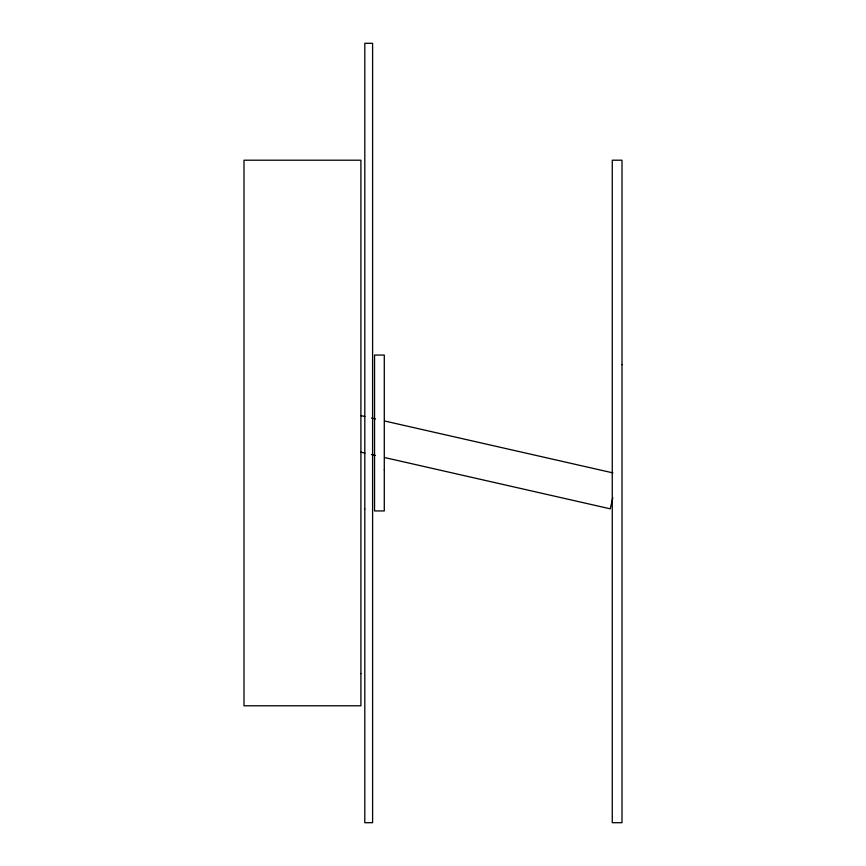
<?xml version="1.0" encoding="UTF-8"?>
<svg xmlns="http://www.w3.org/2000/svg" width="866" height="866" viewBox="0 0 866 866"><rect width="100%" height="100%" fill="white"/><g stroke="black" fill="none" stroke-linecap="round" stroke-linejoin="round"><path stroke-width="1.3" d="M612.803 497.658L610.259 508.829L384.72 457.573M360.96 415.626L364.911 416.524M371.514 418.029L375.465 418.928M384.699 421.017L612.879 472.879M360.97 452.171L364.932 453.07M371.525 454.574L375.487 455.473M360.905 673.575L360.905 705.79L243.996 705.79L243.996 160.21L360.905 160.21L360.905 673.575M364.803 509.024L364.803 822.7L372.596 822.7L372.596 43.3L364.803 43.3L364.803 509.024M384.288 469.74L384.288 510.94L374.545 510.94L374.545 355.06L384.288 355.06L384.288 469.74M622.005 364.694L622.005 822.7L612.262 822.7L612.262 160.21L622.005 160.21L622.005 364.694"/></g></svg>
